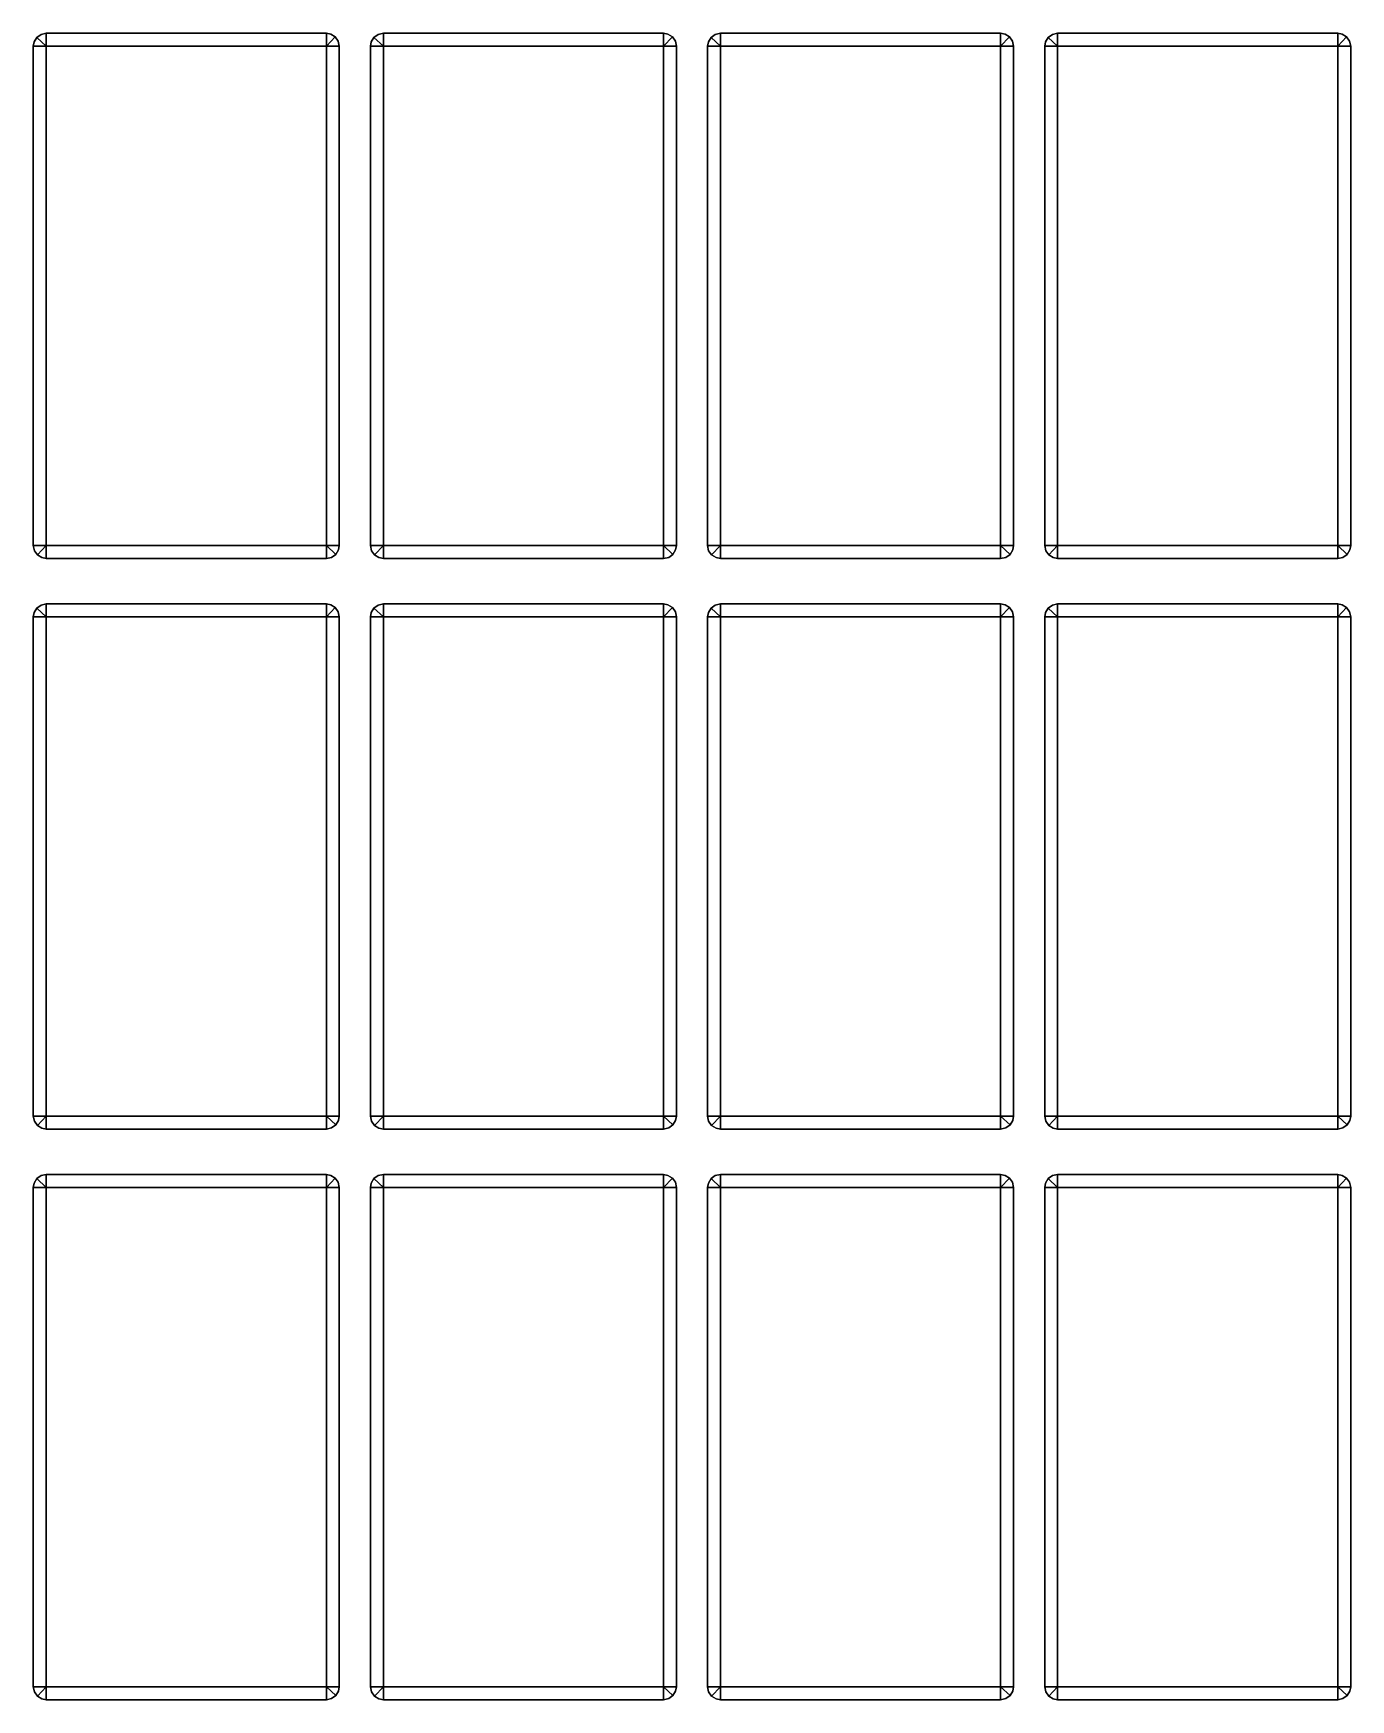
# Model space of a CAD drawing. Extents: x -3 to 87.8, y -49.1 to 16.1.
# Drawn here: x 16.55 to 41.95, y -16.06 to 16.06 of the extents above; entities that cross this region are included whole.
import ezdxf

# ---------------------------------------------------------------- set-up
doc = ezdxf.new("R2010")
doc.units = 0
for name, color, linetype in [('14-TEMPERANCE.2', 253, 'CONTINUOUS'), ('15-THE_DEVIL.2', 253, 'CONTINUOUS'), ('16-THE_TOWER.2', 253, 'CONTINUOUS'), ('17-THE_STAR.2', 253, 'CONTINUOUS'), ('3-THE_EMPRESS.2', 253, 'CONTINUOUS'), ('4-THE_EMPEROR.2', 253, 'CONTINUOUS'), ('5-THE_HIEROPHANT.2', 253, 'CONTINUOUS'), ('6-THE_LOVERS.2', 253, 'CONTINUOUS'), ('WANDS-2.2', 253, 'CONTINUOUS'), ('WANDS-3.2', 253, 'CONTINUOUS'), ('WANDS-ACE.2', 253, 'CONTINUOUS'), ('WANDS-PAGE.2', 253, 'CONTINUOUS')]:
    doc.layers.add(name, color=color, linetype=linetype)

msp = doc.modelspace()

# ---------------------------------------------------------------- meshes
at = {"layer": '14-TEMPERANCE.2'}
mesh = msp.add_polyface(dxfattribs=at)
corners = [(16.8, -5.0615, 0.03), (16.5712, -4.9125, 0.03), (22.3714, 4.9937), (22.2865, 5.0462), (22.2, -5.0615, 0.03), (16.6178, 4.9829, 0.03), (16.8, 5.0615), (16.699, 5.0403), (16.6178, 4.9829), (16.5653, 4.898), (22.301, -5.0403, 0.03), (22.3822, -4.9829, 0.03), (22.4347, -4.898, 0.03), (16.6286, -4.9937, 0.03), (22.45, 4.8115), (16.7135, -5.0462), (16.8, -5.0615), (22.4288, 4.9125), (22.2, 5.0615), (16.55, 4.8115, 0.03), (22.3822, -4.9829), (22.4347, -4.898), (16.55, 4.8115), (22.45, -4.8115, 0.03), (16.55, -4.8115), (16.5712, -4.9125), (16.6286, -4.9937), (22.2865, 5.0462, 0.03), (22.2, 5.0615, 0.03), (16.5653, 4.898, 0.03), (16.7135, -5.0462, 0.03), (16.699, 5.0403, 0.03), (22.2, -5.0615), (22.301, -5.0403), (22.45, -4.8115), (22.45, 4.8115, 0.03), (16.55, -4.8115, 0.03), (22.4288, 4.9125, 0.03), (22.3714, 4.9937, 0.03), (16.8, 5.0615, 0.03), (22.2, 4.8115), (22.2, 4.8115, 0.03), (22.2, -4.8115, 0.03), (22.2, -4.8115), (16.8, 4.8115, 0.03), (16.8, 4.8115), (16.8, -4.8115), (16.8, -4.8115, 0.03)]
mesh.append_faces([[corners[k] for k in face] for face in [(14, 35, 37, 17), (17, 37, 38, 2), (2, 38, 27, 3), (3, 27, 28, 18), (18, 28, 39, 6), (45, 22, 24, 46), (6, 39, 31, 7), (7, 31, 5, 8), (8, 5, 29, 9), (9, 29, 19, 22), (22, 19, 36, 24), (37, 35, 41, 38), (24, 36, 1, 25), (25, 1, 13, 26), (26, 13, 30, 15), (15, 30, 0, 16), (16, 0, 4, 32), (41, 28, 27, 38), (32, 4, 10, 33), (33, 10, 11, 20), (20, 11, 12, 21), (21, 12, 23, 34), (34, 23, 35, 14), (43, 34, 14, 40), (40, 2, 3, 18), (42, 47, 44, 41), (46, 43, 40, 45), (43, 32, 33, 20), (43, 20, 21, 34), (18, 6, 45, 40), (47, 36, 19, 44), (44, 19, 29, 5), (41, 44, 39, 28), (44, 5, 31, 39), (40, 14, 17, 2), (46, 26, 15, 16), (42, 23, 12, 11), (43, 46, 16, 32), (46, 24, 25, 26), (35, 23, 42, 41), (42, 11, 10, 4), (4, 0, 47, 42), (45, 6, 7, 8), (45, 8, 9, 22), (47, 0, 30, 13), (47, 13, 1, 36)]])
at = {"layer": '15-THE_DEVIL.2'}
mesh = msp.add_polyface(dxfattribs=at)
corners = [(23.3, -5.0615, 0.03), (23.0712, -4.9125, 0.03), (28.8714, 4.9937), (28.7865, 5.0462), (28.7, -5.0615, 0.03), (23.1178, 4.9829, 0.03), (23.3, 5.0615), (23.199, 5.0403), (23.1178, 4.9829), (23.0653, 4.898), (28.801, -5.0403, 0.03), (28.8822, -4.9829, 0.03), (28.9347, -4.898, 0.03), (23.1286, -4.9937, 0.03), (28.95, 4.8115), (23.2135, -5.0462), (23.3, -5.0615), (28.9288, 4.9125), (28.7, 5.0615), (23.05, 4.8115, 0.03), (28.8822, -4.9829), (28.9347, -4.898), (23.05, 4.8115), (28.95, -4.8115, 0.03), (23.05, -4.8115), (23.0712, -4.9125), (23.1286, -4.9937), (28.7865, 5.0462, 0.03), (28.7, 5.0615, 0.03), (23.0653, 4.898, 0.03), (23.2135, -5.0462, 0.03), (23.199, 5.0403, 0.03), (28.7, -5.0615), (28.801, -5.0403), (28.95, -4.8115), (28.95, 4.8115, 0.03), (23.05, -4.8115, 0.03), (28.9288, 4.9125, 0.03), (28.8714, 4.9937, 0.03), (23.3, 5.0615, 0.03), (28.7, 4.8115), (28.7, 4.8115, 0.03), (28.7, -4.8115, 0.03), (28.7, -4.8115), (23.3, 4.8115, 0.03), (23.3, 4.8115), (23.3, -4.8115), (23.3, -4.8115, 0.03)]
mesh.append_faces([[corners[k] for k in face] for face in [(14, 35, 37, 17), (17, 37, 38, 2), (2, 38, 27, 3), (3, 27, 28, 18), (18, 28, 39, 6), (45, 22, 24, 46), (6, 39, 31, 7), (7, 31, 5, 8), (8, 5, 29, 9), (9, 29, 19, 22), (22, 19, 36, 24), (37, 35, 41, 38), (24, 36, 1, 25), (25, 1, 13, 26), (26, 13, 30, 15), (15, 30, 0, 16), (16, 0, 4, 32), (41, 28, 27, 38), (32, 4, 10, 33), (33, 10, 11, 20), (20, 11, 12, 21), (21, 12, 23, 34), (34, 23, 35, 14), (43, 34, 14, 40), (40, 2, 3, 18), (42, 47, 44, 41), (46, 43, 40, 45), (43, 32, 33, 20), (43, 20, 21, 34), (18, 6, 45, 40), (47, 36, 19, 44), (44, 19, 29, 5), (41, 44, 39, 28), (44, 5, 31, 39), (40, 14, 17, 2), (46, 26, 15, 16), (42, 23, 12, 11), (43, 46, 16, 32), (46, 24, 25, 26), (35, 23, 42, 41), (42, 11, 10, 4), (4, 0, 47, 42), (45, 6, 7, 8), (45, 8, 9, 22), (47, 0, 30, 13), (47, 13, 1, 36)]])
at = {"layer": '16-THE_TOWER.2'}
mesh = msp.add_polyface(dxfattribs=at)
corners = [(29.8, -5.0615, 0.03), (29.5712, -4.9125, 0.03), (35.3714, 4.9937), (35.2865, 5.0462), (35.2, -5.0615, 0.03), (29.6178, 4.9829, 0.03), (29.8, 5.0615), (29.699, 5.0403), (29.6178, 4.9829), (29.5653, 4.898), (35.301, -5.0403, 0.03), (35.3822, -4.9829, 0.03), (35.4347, -4.898, 0.03), (29.6286, -4.9937, 0.03), (35.45, 4.8115), (29.7135, -5.0462), (29.8, -5.0615), (35.4288, 4.9125), (35.2, 5.0615), (29.55, 4.8115, 0.03), (35.3822, -4.9829), (35.4347, -4.898), (29.55, 4.8115), (35.45, -4.8115, 0.03), (29.55, -4.8115), (29.5712, -4.9125), (29.6286, -4.9937), (35.2865, 5.0462, 0.03), (35.2, 5.0615, 0.03), (29.5653, 4.898, 0.03), (29.7135, -5.0462, 0.03), (29.699, 5.0403, 0.03), (35.2, -5.0615), (35.301, -5.0403), (35.45, -4.8115), (35.45, 4.8115, 0.03), (29.55, -4.8115, 0.03), (35.4288, 4.9125, 0.03), (35.3714, 4.9937, 0.03), (29.8, 5.0615, 0.03), (35.2, 4.8115), (35.2, 4.8115, 0.03), (35.2, -4.8115, 0.03), (35.2, -4.8115), (29.8, 4.8115, 0.03), (29.8, 4.8115), (29.8, -4.8115), (29.8, -4.8115, 0.03)]
mesh.append_faces([[corners[k] for k in face] for face in [(14, 35, 37, 17), (17, 37, 38, 2), (2, 38, 27, 3), (3, 27, 28, 18), (18, 28, 39, 6), (45, 22, 24, 46), (6, 39, 31, 7), (7, 31, 5, 8), (8, 5, 29, 9), (9, 29, 19, 22), (22, 19, 36, 24), (37, 35, 41, 38), (24, 36, 1, 25), (25, 1, 13, 26), (26, 13, 30, 15), (15, 30, 0, 16), (16, 0, 4, 32), (41, 28, 27, 38), (32, 4, 10, 33), (33, 10, 11, 20), (20, 11, 12, 21), (21, 12, 23, 34), (34, 23, 35, 14), (43, 34, 14, 40), (40, 2, 3, 18), (42, 47, 44, 41), (46, 43, 40, 45), (43, 32, 33, 20), (43, 20, 21, 34), (18, 6, 45, 40), (47, 36, 19, 44), (44, 19, 29, 5), (41, 44, 39, 28), (44, 5, 31, 39), (40, 14, 17, 2), (46, 26, 15, 16), (42, 23, 12, 11), (43, 46, 16, 32), (46, 24, 25, 26), (35, 23, 42, 41), (42, 11, 10, 4), (4, 0, 47, 42), (45, 6, 7, 8), (45, 8, 9, 22), (47, 0, 30, 13), (47, 13, 1, 36)]])
at = {"layer": '17-THE_STAR.2'}
mesh = msp.add_polyface(dxfattribs=at)
corners = [(36.3, -5.0615, 0.03), (36.0712, -4.9125, 0.03), (41.8714, 4.9937), (41.7865, 5.0462), (41.7, -5.0615, 0.03), (36.1178, 4.9829, 0.03), (36.3, 5.0615), (36.199, 5.0403), (36.1178, 4.9829), (36.0653, 4.898), (41.801, -5.0403, 0.03), (41.8822, -4.9829, 0.03), (41.9347, -4.898, 0.03), (36.1286, -4.9937, 0.03), (41.95, 4.8115), (36.2135, -5.0462), (36.3, -5.0615), (41.9288, 4.9125), (41.7, 5.0615), (36.05, 4.8115, 0.03), (41.8822, -4.9829), (41.9347, -4.898), (36.05, 4.8115), (41.95, -4.8115, 0.03), (36.05, -4.8115), (36.0712, -4.9125), (36.1286, -4.9937), (41.7865, 5.0462, 0.03), (41.7, 5.0615, 0.03), (36.0653, 4.898, 0.03), (36.2135, -5.0462, 0.03), (36.199, 5.0403, 0.03), (41.7, -5.0615), (41.801, -5.0403), (41.95, -4.8115), (41.95, 4.8115, 0.03), (36.05, -4.8115, 0.03), (41.9288, 4.9125, 0.03), (41.8714, 4.9937, 0.03), (36.3, 5.0615, 0.03), (41.7, 4.8115), (41.7, 4.8115, 0.03), (41.7, -4.8115, 0.03), (41.7, -4.8115), (36.3, 4.8115, 0.03), (36.3, 4.8115), (36.3, -4.8115), (36.3, -4.8115, 0.03)]
mesh.append_faces([[corners[k] for k in face] for face in [(14, 35, 37, 17), (17, 37, 38, 2), (2, 38, 27, 3), (3, 27, 28, 18), (18, 28, 39, 6), (45, 22, 24, 46), (6, 39, 31, 7), (7, 31, 5, 8), (8, 5, 29, 9), (9, 29, 19, 22), (22, 19, 36, 24), (37, 35, 41, 38), (24, 36, 1, 25), (25, 1, 13, 26), (26, 13, 30, 15), (15, 30, 0, 16), (16, 0, 4, 32), (41, 28, 27, 38), (32, 4, 10, 33), (33, 10, 11, 20), (20, 11, 12, 21), (21, 12, 23, 34), (34, 23, 35, 14), (43, 34, 14, 40), (40, 2, 3, 18), (42, 47, 44, 41), (46, 43, 40, 45), (43, 32, 33, 20), (43, 20, 21, 34), (18, 6, 45, 40), (47, 36, 19, 44), (44, 19, 29, 5), (41, 44, 39, 28), (44, 5, 31, 39), (40, 14, 17, 2), (46, 26, 15, 16), (42, 23, 12, 11), (43, 46, 16, 32), (46, 24, 25, 26), (35, 23, 42, 41), (42, 11, 10, 4), (4, 0, 47, 42), (45, 6, 7, 8), (45, 8, 9, 22), (47, 0, 30, 13), (47, 13, 1, 36)]])
at = {"layer": '3-THE_EMPRESS.2'}
mesh = msp.add_polyface(dxfattribs=at)
corners = [(16.8, 5.9385, 0.03), (16.5712, 6.0875, 0.03), (22.3714, 15.9937), (22.2865, 16.0462), (22.2, 5.9385, 0.03), (16.6178, 15.9829, 0.03), (16.8, 16.0615), (16.699, 16.0403), (16.6178, 15.9829), (16.5653, 15.898), (22.301, 5.9597, 0.03), (22.3822, 6.0171, 0.03), (22.4347, 6.102, 0.03), (16.6286, 6.0063, 0.03), (22.45, 15.8115), (16.7135, 5.9538), (16.8, 5.9385), (22.4288, 15.9125), (22.2, 16.0615), (16.55, 15.8115, 0.03), (22.3822, 6.0171), (22.4347, 6.102), (16.55, 15.8115), (22.45, 6.1885, 0.03), (16.55, 6.1885), (16.5712, 6.0875), (16.6286, 6.0063), (22.2865, 16.0462, 0.03), (22.2, 16.0615, 0.03), (16.5653, 15.898, 0.03), (16.7135, 5.9538, 0.03), (16.699, 16.0403, 0.03), (22.2, 5.9385), (22.301, 5.9597), (22.45, 6.1885), (22.45, 15.8115, 0.03), (16.55, 6.1885, 0.03), (22.4288, 15.9125, 0.03), (22.3714, 15.9937, 0.03), (16.8, 16.0615, 0.03), (22.2, 15.8115), (22.2, 15.8115, 0.03), (22.2, 6.1885, 0.03), (22.2, 6.1885), (16.8, 15.8115, 0.03), (16.8, 15.8115), (16.8, 6.1885), (16.8, 6.1885, 0.03)]
mesh.append_faces([[corners[k] for k in face] for face in [(14, 35, 37, 17), (17, 37, 38, 2), (2, 38, 27, 3), (3, 27, 28, 18), (18, 28, 39, 6), (45, 22, 24, 46), (6, 39, 31, 7), (7, 31, 5, 8), (8, 5, 29, 9), (9, 29, 19, 22), (22, 19, 36, 24), (37, 35, 41, 38), (24, 36, 1, 25), (25, 1, 13, 26), (26, 13, 30, 15), (15, 30, 0, 16), (16, 0, 4, 32), (41, 28, 27, 38), (32, 4, 10, 33), (33, 10, 11, 20), (20, 11, 12, 21), (21, 12, 23, 34), (34, 23, 35, 14), (43, 34, 14, 40), (40, 2, 3, 18), (42, 47, 44, 41), (46, 43, 40, 45), (43, 32, 33, 20), (43, 20, 21, 34), (18, 6, 45, 40), (47, 36, 19, 44), (44, 19, 29, 5), (41, 44, 39, 28), (44, 5, 31, 39), (40, 14, 17, 2), (46, 26, 15, 16), (42, 23, 12, 11), (43, 46, 16, 32), (46, 24, 25, 26), (35, 23, 42, 41), (42, 11, 10, 4), (4, 0, 47, 42), (45, 6, 7, 8), (45, 8, 9, 22), (47, 0, 30, 13), (47, 13, 1, 36)]])
at = {"layer": '4-THE_EMPEROR.2'}
mesh = msp.add_polyface(dxfattribs=at)
corners = [(23.3, 5.9385, 0.03), (23.0712, 6.0875, 0.03), (28.8714, 15.9937), (28.7865, 16.0462), (28.7, 5.9385, 0.03), (23.1178, 15.9829, 0.03), (23.3, 16.0615), (23.199, 16.0403), (23.1178, 15.9829), (23.0653, 15.898), (28.801, 5.9597, 0.03), (28.8822, 6.0171, 0.03), (28.9347, 6.102, 0.03), (23.1286, 6.0063, 0.03), (28.95, 15.8115), (23.2135, 5.9538), (23.3, 5.9385), (28.9288, 15.9125), (28.7, 16.0615), (23.05, 15.8115, 0.03), (28.8822, 6.0171), (28.9347, 6.102), (23.05, 15.8115), (28.95, 6.1885, 0.03), (23.05, 6.1885), (23.0712, 6.0875), (23.1286, 6.0063), (28.7865, 16.0462, 0.03), (28.7, 16.0615, 0.03), (23.0653, 15.898, 0.03), (23.2135, 5.9538, 0.03), (23.199, 16.0403, 0.03), (28.7, 5.9385), (28.801, 5.9597), (28.95, 6.1885), (28.95, 15.8115, 0.03), (23.05, 6.1885, 0.03), (28.9288, 15.9125, 0.03), (28.8714, 15.9937, 0.03), (23.3, 16.0615, 0.03), (28.7, 15.8115), (28.7, 15.8115, 0.03), (28.7, 6.1885, 0.03), (28.7, 6.1885), (23.3, 15.8115, 0.03), (23.3, 15.8115), (23.3, 6.1885), (23.3, 6.1885, 0.03)]
mesh.append_faces([[corners[k] for k in face] for face in [(14, 35, 37, 17), (17, 37, 38, 2), (2, 38, 27, 3), (3, 27, 28, 18), (18, 28, 39, 6), (45, 22, 24, 46), (6, 39, 31, 7), (7, 31, 5, 8), (8, 5, 29, 9), (9, 29, 19, 22), (22, 19, 36, 24), (37, 35, 41, 38), (24, 36, 1, 25), (25, 1, 13, 26), (26, 13, 30, 15), (15, 30, 0, 16), (16, 0, 4, 32), (41, 28, 27, 38), (32, 4, 10, 33), (33, 10, 11, 20), (20, 11, 12, 21), (21, 12, 23, 34), (34, 23, 35, 14), (43, 34, 14, 40), (40, 2, 3, 18), (42, 47, 44, 41), (46, 43, 40, 45), (43, 32, 33, 20), (43, 20, 21, 34), (18, 6, 45, 40), (47, 36, 19, 44), (44, 19, 29, 5), (41, 44, 39, 28), (44, 5, 31, 39), (40, 14, 17, 2), (46, 26, 15, 16), (42, 23, 12, 11), (43, 46, 16, 32), (46, 24, 25, 26), (35, 23, 42, 41), (42, 11, 10, 4), (4, 0, 47, 42), (45, 6, 7, 8), (45, 8, 9, 22), (47, 0, 30, 13), (47, 13, 1, 36)]])
at = {"layer": '5-THE_HIEROPHANT.2'}
mesh = msp.add_polyface(dxfattribs=at)
corners = [(29.8, 5.9385, 0.03), (29.5712, 6.0875, 0.03), (35.3714, 15.9937), (35.2865, 16.0462), (35.2, 5.9385, 0.03), (29.6178, 15.9829, 0.03), (29.8, 16.0615), (29.699, 16.0403), (29.6178, 15.9829), (29.5653, 15.898), (35.301, 5.9597, 0.03), (35.3822, 6.0171, 0.03), (35.4347, 6.102, 0.03), (29.6286, 6.0063, 0.03), (35.45, 15.8115), (29.7135, 5.9538), (29.8, 5.9385), (35.4288, 15.9125), (35.2, 16.0615), (29.55, 15.8115, 0.03), (35.3822, 6.0171), (35.4347, 6.102), (29.55, 15.8115), (35.45, 6.1885, 0.03), (29.55, 6.1885), (29.5712, 6.0875), (29.6286, 6.0063), (35.2865, 16.0462, 0.03), (35.2, 16.0615, 0.03), (29.5653, 15.898, 0.03), (29.7135, 5.9538, 0.03), (29.699, 16.0403, 0.03), (35.2, 5.9385), (35.301, 5.9597), (35.45, 6.1885), (35.45, 15.8115, 0.03), (29.55, 6.1885, 0.03), (35.4288, 15.9125, 0.03), (35.3714, 15.9937, 0.03), (29.8, 16.0615, 0.03), (35.2, 15.8115), (35.2, 15.8115, 0.03), (35.2, 6.1885, 0.03), (35.2, 6.1885), (29.8, 15.8115, 0.03), (29.8, 15.8115), (29.8, 6.1885), (29.8, 6.1885, 0.03)]
mesh.append_faces([[corners[k] for k in face] for face in [(14, 35, 37, 17), (17, 37, 38, 2), (2, 38, 27, 3), (3, 27, 28, 18), (18, 28, 39, 6), (45, 22, 24, 46), (6, 39, 31, 7), (7, 31, 5, 8), (8, 5, 29, 9), (9, 29, 19, 22), (22, 19, 36, 24), (37, 35, 41, 38), (24, 36, 1, 25), (25, 1, 13, 26), (26, 13, 30, 15), (15, 30, 0, 16), (16, 0, 4, 32), (41, 28, 27, 38), (32, 4, 10, 33), (33, 10, 11, 20), (20, 11, 12, 21), (21, 12, 23, 34), (34, 23, 35, 14), (43, 34, 14, 40), (40, 2, 3, 18), (42, 47, 44, 41), (46, 43, 40, 45), (43, 32, 33, 20), (43, 20, 21, 34), (18, 6, 45, 40), (47, 36, 19, 44), (44, 19, 29, 5), (41, 44, 39, 28), (44, 5, 31, 39), (40, 14, 17, 2), (46, 26, 15, 16), (42, 23, 12, 11), (43, 46, 16, 32), (46, 24, 25, 26), (35, 23, 42, 41), (42, 11, 10, 4), (4, 0, 47, 42), (45, 6, 7, 8), (45, 8, 9, 22), (47, 0, 30, 13), (47, 13, 1, 36)]])
at = {"layer": '6-THE_LOVERS.2'}
mesh = msp.add_polyface(dxfattribs=at)
corners = [(36.3, 5.9385, 0.03), (36.0712, 6.0875, 0.03), (41.8714, 15.9937), (41.7865, 16.0462), (41.7, 5.9385, 0.03), (36.1178, 15.9829, 0.03), (36.3, 16.0615), (36.199, 16.0403), (36.1178, 15.9829), (36.0653, 15.898), (41.801, 5.9597, 0.03), (41.8822, 6.0171, 0.03), (41.9347, 6.102, 0.03), (36.1286, 6.0063, 0.03), (41.95, 15.8115), (36.2135, 5.9538), (36.3, 5.9385), (41.9288, 15.9125), (41.7, 16.0615), (36.05, 15.8115, 0.03), (41.8822, 6.0171), (41.9347, 6.102), (36.05, 15.8115), (41.95, 6.1885, 0.03), (36.05, 6.1885), (36.0712, 6.0875), (36.1286, 6.0063), (41.7865, 16.0462, 0.03), (41.7, 16.0615, 0.03), (36.0653, 15.898, 0.03), (36.2135, 5.9538, 0.03), (36.199, 16.0403, 0.03), (41.7, 5.9385), (41.801, 5.9597), (41.95, 6.1885), (41.95, 15.8115, 0.03), (36.05, 6.1885, 0.03), (41.9288, 15.9125, 0.03), (41.8714, 15.9937, 0.03), (36.3, 16.0615, 0.03), (41.7, 15.8115), (41.7, 15.8115, 0.03), (41.7, 6.1885, 0.03), (41.7, 6.1885), (36.3, 15.8115, 0.03), (36.3, 15.8115), (36.3, 6.1885), (36.3, 6.1885, 0.03)]
mesh.append_faces([[corners[k] for k in face] for face in [(14, 35, 37, 17), (17, 37, 38, 2), (2, 38, 27, 3), (3, 27, 28, 18), (18, 28, 39, 6), (45, 22, 24, 46), (6, 39, 31, 7), (7, 31, 5, 8), (8, 5, 29, 9), (9, 29, 19, 22), (22, 19, 36, 24), (37, 35, 41, 38), (24, 36, 1, 25), (25, 1, 13, 26), (26, 13, 30, 15), (15, 30, 0, 16), (16, 0, 4, 32), (41, 28, 27, 38), (32, 4, 10, 33), (33, 10, 11, 20), (20, 11, 12, 21), (21, 12, 23, 34), (34, 23, 35, 14), (43, 34, 14, 40), (40, 2, 3, 18), (42, 47, 44, 41), (46, 43, 40, 45), (43, 32, 33, 20), (43, 20, 21, 34), (18, 6, 45, 40), (47, 36, 19, 44), (44, 19, 29, 5), (41, 44, 39, 28), (44, 5, 31, 39), (40, 14, 17, 2), (46, 26, 15, 16), (42, 23, 12, 11), (43, 46, 16, 32), (46, 24, 25, 26), (35, 23, 42, 41), (42, 11, 10, 4), (4, 0, 47, 42), (45, 6, 7, 8), (45, 8, 9, 22), (47, 0, 30, 13), (47, 13, 1, 36)]])
at = {"layer": 'WANDS-2.2'}
mesh = msp.add_polyface(dxfattribs=at)
corners = [(29.8, -16.0615, 0.03), (29.5712, -15.9125, 0.03), (35.3714, -6.0063), (35.2865, -5.9538), (35.2, -16.0615, 0.03), (29.6178, -6.0171, 0.03), (29.8, -5.9385), (29.699, -5.9597), (29.6178, -6.0171), (29.5653, -6.102), (35.301, -16.0403, 0.03), (35.3822, -15.9829, 0.03), (35.4347, -15.898, 0.03), (29.6286, -15.9937, 0.03), (35.45, -6.1885), (29.7135, -16.0462), (29.8, -16.0615), (35.4288, -6.0875), (35.2, -5.9385), (29.55, -6.1885, 0.03), (35.3822, -15.9829), (35.4347, -15.898), (29.55, -6.1885), (35.45, -15.8115, 0.03), (29.55, -15.8115), (29.5712, -15.9125), (29.6286, -15.9937), (35.2865, -5.9538, 0.03), (35.2, -5.9385, 0.03), (29.5653, -6.102, 0.03), (29.7135, -16.0462, 0.03), (29.699, -5.9597, 0.03), (35.2, -16.0615), (35.301, -16.0403), (35.45, -15.8115), (35.45, -6.1885, 0.03), (29.55, -15.8115, 0.03), (35.4288, -6.0875, 0.03), (35.3714, -6.0063, 0.03), (29.8, -5.9385, 0.03), (35.2, -6.1885), (35.2, -6.1885, 0.03), (35.2, -15.8115, 0.03), (35.2, -15.8115), (29.8, -6.1885, 0.03), (29.8, -6.1885), (29.8, -15.8115), (29.8, -15.8115, 0.03)]
mesh.append_faces([[corners[k] for k in face] for face in [(14, 35, 37, 17), (17, 37, 38, 2), (2, 38, 27, 3), (3, 27, 28, 18), (18, 28, 39, 6), (45, 22, 24, 46), (6, 39, 31, 7), (7, 31, 5, 8), (8, 5, 29, 9), (9, 29, 19, 22), (22, 19, 36, 24), (37, 35, 41, 38), (24, 36, 1, 25), (25, 1, 13, 26), (26, 13, 30, 15), (15, 30, 0, 16), (16, 0, 4, 32), (41, 28, 27, 38), (32, 4, 10, 33), (33, 10, 11, 20), (20, 11, 12, 21), (21, 12, 23, 34), (34, 23, 35, 14), (43, 34, 14, 40), (40, 2, 3, 18), (42, 47, 44, 41), (46, 43, 40, 45), (43, 32, 33, 20), (43, 20, 21, 34), (18, 6, 45, 40), (47, 36, 19, 44), (44, 19, 29, 5), (41, 44, 39, 28), (44, 5, 31, 39), (40, 14, 17, 2), (46, 26, 15, 16), (42, 23, 12, 11), (43, 46, 16, 32), (46, 24, 25, 26), (35, 23, 42, 41), (42, 11, 10, 4), (4, 0, 47, 42), (45, 6, 7, 8), (45, 8, 9, 22), (47, 0, 30, 13), (47, 13, 1, 36)]])
at = {"layer": 'WANDS-3.2'}
mesh = msp.add_polyface(dxfattribs=at)
corners = [(36.3, -16.0615, 0.03), (36.0712, -15.9125, 0.03), (41.8714, -6.0063), (41.7865, -5.9538), (41.7, -16.0615, 0.03), (36.1178, -6.0171, 0.03), (36.3, -5.9385), (36.199, -5.9597), (36.1178, -6.0171), (36.0653, -6.102), (41.801, -16.0403, 0.03), (41.8822, -15.9829, 0.03), (41.9347, -15.898, 0.03), (36.1286, -15.9937, 0.03), (41.95, -6.1885), (36.2135, -16.0462), (36.3, -16.0615), (41.9288, -6.0875), (41.7, -5.9385), (36.05, -6.1885, 0.03), (41.8822, -15.9829), (41.9347, -15.898), (36.05, -6.1885), (41.95, -15.8115, 0.03), (36.05, -15.8115), (36.0712, -15.9125), (36.1286, -15.9937), (41.7865, -5.9538, 0.03), (41.7, -5.9385, 0.03), (36.0653, -6.102, 0.03), (36.2135, -16.0462, 0.03), (36.199, -5.9597, 0.03), (41.7, -16.0615), (41.801, -16.0403), (41.95, -15.8115), (41.95, -6.1885, 0.03), (36.05, -15.8115, 0.03), (41.9288, -6.0875, 0.03), (41.8714, -6.0063, 0.03), (36.3, -5.9385, 0.03), (41.7, -6.1885), (41.7, -6.1885, 0.03), (41.7, -15.8115, 0.03), (41.7, -15.8115), (36.3, -6.1885, 0.03), (36.3, -6.1885), (36.3, -15.8115), (36.3, -15.8115, 0.03)]
mesh.append_faces([[corners[k] for k in face] for face in [(14, 35, 37, 17), (17, 37, 38, 2), (2, 38, 27, 3), (3, 27, 28, 18), (18, 28, 39, 6), (45, 22, 24, 46), (6, 39, 31, 7), (7, 31, 5, 8), (8, 5, 29, 9), (9, 29, 19, 22), (22, 19, 36, 24), (37, 35, 41, 38), (24, 36, 1, 25), (25, 1, 13, 26), (26, 13, 30, 15), (15, 30, 0, 16), (16, 0, 4, 32), (41, 28, 27, 38), (32, 4, 10, 33), (33, 10, 11, 20), (20, 11, 12, 21), (21, 12, 23, 34), (34, 23, 35, 14), (43, 34, 14, 40), (40, 2, 3, 18), (42, 47, 44, 41), (46, 43, 40, 45), (43, 32, 33, 20), (43, 20, 21, 34), (18, 6, 45, 40), (47, 36, 19, 44), (44, 19, 29, 5), (41, 44, 39, 28), (44, 5, 31, 39), (40, 14, 17, 2), (46, 26, 15, 16), (42, 23, 12, 11), (43, 46, 16, 32), (46, 24, 25, 26), (35, 23, 42, 41), (42, 11, 10, 4), (4, 0, 47, 42), (45, 6, 7, 8), (45, 8, 9, 22), (47, 0, 30, 13), (47, 13, 1, 36)]])
at = {"layer": 'WANDS-ACE.2'}
mesh = msp.add_polyface(dxfattribs=at)
corners = [(23.3, -16.0615, 0.03), (23.0712, -15.9125, 0.03), (28.8714, -6.0063), (28.7865, -5.9538), (28.7, -16.0615, 0.03), (23.1178, -6.0171, 0.03), (23.3, -5.9385), (23.199, -5.9597), (23.1178, -6.0171), (23.0653, -6.102), (28.801, -16.0403, 0.03), (28.8822, -15.9829, 0.03), (28.9347, -15.898, 0.03), (23.1286, -15.9937, 0.03), (28.95, -6.1885), (23.2135, -16.0462), (23.3, -16.0615), (28.9288, -6.0875), (28.7, -5.9385), (23.05, -6.1885, 0.03), (28.8822, -15.9829), (28.9347, -15.898), (23.05, -6.1885), (28.95, -15.8115, 0.03), (23.05, -15.8115), (23.0712, -15.9125), (23.1286, -15.9937), (28.7865, -5.9538, 0.03), (28.7, -5.9385, 0.03), (23.0653, -6.102, 0.03), (23.2135, -16.0462, 0.03), (23.199, -5.9597, 0.03), (28.7, -16.0615), (28.801, -16.0403), (28.95, -15.8115), (28.95, -6.1885, 0.03), (23.05, -15.8115, 0.03), (28.9288, -6.0875, 0.03), (28.8714, -6.0063, 0.03), (23.3, -5.9385, 0.03), (28.7, -6.1885), (28.7, -6.1885, 0.03), (28.7, -15.8115, 0.03), (28.7, -15.8115), (23.3, -6.1885, 0.03), (23.3, -6.1885), (23.3, -15.8115), (23.3, -15.8115, 0.03)]
mesh.append_faces([[corners[k] for k in face] for face in [(14, 35, 37, 17), (17, 37, 38, 2), (2, 38, 27, 3), (3, 27, 28, 18), (18, 28, 39, 6), (45, 22, 24, 46), (6, 39, 31, 7), (7, 31, 5, 8), (8, 5, 29, 9), (9, 29, 19, 22), (22, 19, 36, 24), (37, 35, 41, 38), (24, 36, 1, 25), (25, 1, 13, 26), (26, 13, 30, 15), (15, 30, 0, 16), (16, 0, 4, 32), (41, 28, 27, 38), (32, 4, 10, 33), (33, 10, 11, 20), (20, 11, 12, 21), (21, 12, 23, 34), (34, 23, 35, 14), (43, 34, 14, 40), (40, 2, 3, 18), (42, 47, 44, 41), (46, 43, 40, 45), (43, 32, 33, 20), (43, 20, 21, 34), (18, 6, 45, 40), (47, 36, 19, 44), (44, 19, 29, 5), (41, 44, 39, 28), (44, 5, 31, 39), (40, 14, 17, 2), (46, 26, 15, 16), (42, 23, 12, 11), (43, 46, 16, 32), (46, 24, 25, 26), (35, 23, 42, 41), (42, 11, 10, 4), (4, 0, 47, 42), (45, 6, 7, 8), (45, 8, 9, 22), (47, 0, 30, 13), (47, 13, 1, 36)]])
at = {"layer": 'WANDS-PAGE.2'}
mesh = msp.add_polyface(dxfattribs=at)
corners = [(16.8, -16.0615, 0.03), (16.5712, -15.9125, 0.03), (22.3714, -6.0063), (22.2865, -5.9538), (22.2, -16.0615, 0.03), (16.6178, -6.0171, 0.03), (16.8, -5.9385), (16.699, -5.9597), (16.6178, -6.0171), (16.5653, -6.102), (22.301, -16.0403, 0.03), (22.3822, -15.9829, 0.03), (22.4347, -15.898, 0.03), (16.6286, -15.9937, 0.03), (22.45, -6.1885), (16.7135, -16.0462), (16.8, -16.0615), (22.4288, -6.0875), (22.2, -5.9385), (16.55, -6.1885, 0.03), (22.3822, -15.9829), (22.4347, -15.898), (16.55, -6.1885), (22.45, -15.8115, 0.03), (16.55, -15.8115), (16.5712, -15.9125), (16.6286, -15.9937), (22.2865, -5.9538, 0.03), (22.2, -5.9385, 0.03), (16.5653, -6.102, 0.03), (16.7135, -16.0462, 0.03), (16.699, -5.9597, 0.03), (22.2, -16.0615), (22.301, -16.0403), (22.45, -15.8115), (22.45, -6.1885, 0.03), (16.55, -15.8115, 0.03), (22.4288, -6.0875, 0.03), (22.3714, -6.0063, 0.03), (16.8, -5.9385, 0.03), (22.2, -6.1885), (22.2, -6.1885, 0.03), (22.2, -15.8115, 0.03), (22.2, -15.8115), (16.8, -6.1885, 0.03), (16.8, -6.1885), (16.8, -15.8115), (16.8, -15.8115, 0.03)]
mesh.append_faces([[corners[k] for k in face] for face in [(14, 35, 37, 17), (17, 37, 38, 2), (2, 38, 27, 3), (3, 27, 28, 18), (18, 28, 39, 6), (45, 22, 24, 46), (6, 39, 31, 7), (7, 31, 5, 8), (8, 5, 29, 9), (9, 29, 19, 22), (22, 19, 36, 24), (37, 35, 41, 38), (24, 36, 1, 25), (25, 1, 13, 26), (26, 13, 30, 15), (15, 30, 0, 16), (16, 0, 4, 32), (41, 28, 27, 38), (32, 4, 10, 33), (33, 10, 11, 20), (20, 11, 12, 21), (21, 12, 23, 34), (34, 23, 35, 14), (43, 34, 14, 40), (40, 2, 3, 18), (42, 47, 44, 41), (46, 43, 40, 45), (43, 32, 33, 20), (43, 20, 21, 34), (18, 6, 45, 40), (47, 36, 19, 44), (44, 19, 29, 5), (41, 44, 39, 28), (44, 5, 31, 39), (40, 14, 17, 2), (46, 26, 15, 16), (42, 23, 12, 11), (43, 46, 16, 32), (46, 24, 25, 26), (35, 23, 42, 41), (42, 11, 10, 4), (4, 0, 47, 42), (45, 6, 7, 8), (45, 8, 9, 22), (47, 0, 30, 13), (47, 13, 1, 36)]])

doc.saveas('drawing.dxf')
